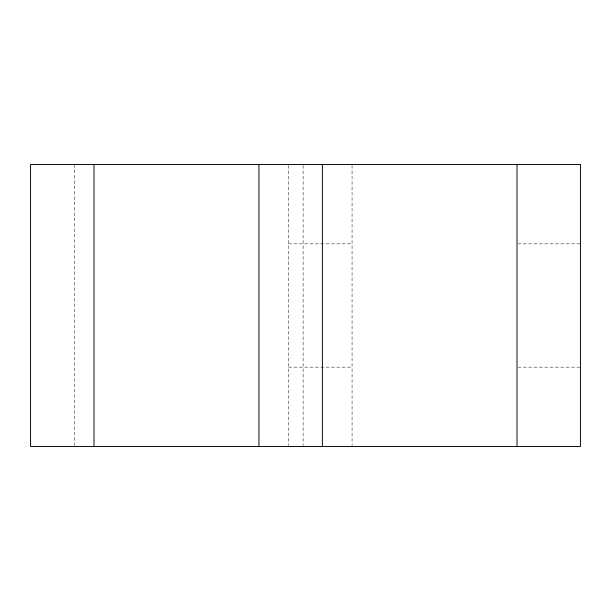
<?xml version="1.0" encoding="UTF-8"?>
<svg xmlns="http://www.w3.org/2000/svg" width="611" height="611" viewBox="0 0 611 611"><rect width="100%" height="100%" fill="white"/><g stroke="black" fill="none" stroke-linecap="round" stroke-linejoin="round"><path stroke-width="0.46" stroke-dasharray="3.06 2.29" d="M288.621 243.835L352.066 243.835M517.96 243.835L580.45 243.835M288.621 367.165L352.066 367.165M517.96 367.165L580.45 367.165M352.066 165.428L352.066 445.572M303.117 165.459L303.117 445.541M288.621 165.428L288.621 445.572M74.733 164.504L74.733 445.541"/><path stroke-width="0.92" d="M517.013 164.504L517.013 446.496M322.379 164.504L322.379 446.496M258.934 164.504L258.934 446.496M93.987 164.504L93.987 446.496M580.45 164.504L30.55 164.504L30.55 446.496L580.45 446.496L580.45 164.504"/></g></svg>
